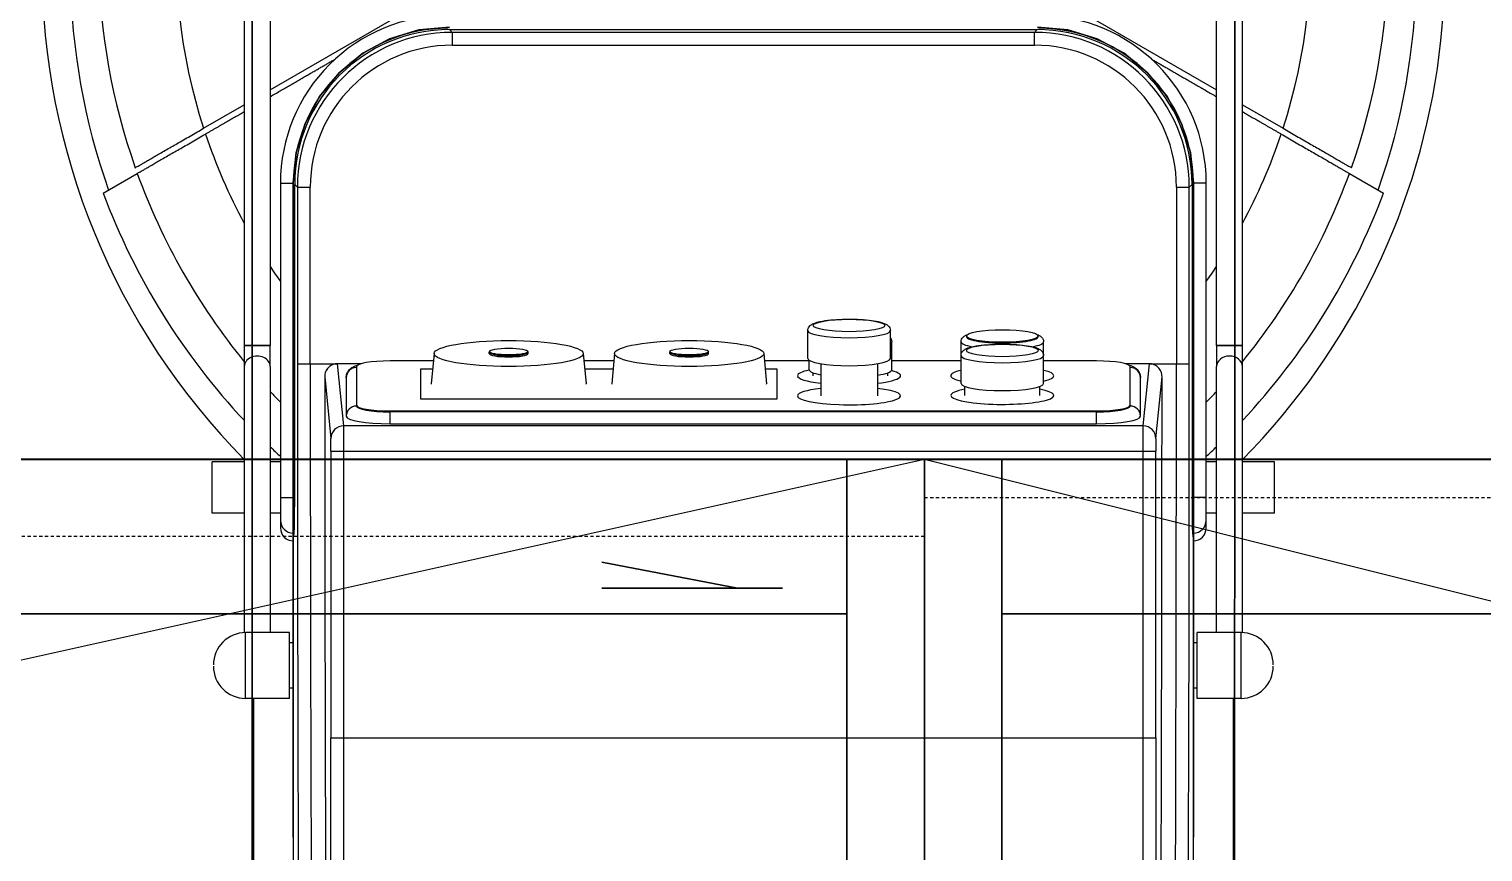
# Model space of a CAD drawing. Header units: millimetres. Extents: x 38967 to 51721, y 49836 to 53207.
# Drawn here: x 48918.6 to 48975, y 51792.2 to 51824.1 of the extents above; entities that cross this region are included whole.
import ezdxf

# ---------------------------------------------------------------- set-up
doc = ezdxf.new("R2010")
doc.units = ezdxf.units.MM
doc.header["$LTSCALE"] = 5
doc.linetypes.add('NASCOSTA', pattern=[0.375, 0.25, -0.125])
for name, color, linetype in [('200-EquipBlack-3d', 250, 'Continuous'), ('200-EquipBorder-2d', 9, 'Continuous'), ('200-EquipInternal-2d', 252, 'Continuous'), ('200-EquipRed-3d', 1, 'Continuous'), ('200-EquipRemBorder-2d', 21, 'Continuous'), ('200-EquipSteel-3d', 9, 'Continuous')]:
    doc.layers.add(name, color=color, linetype=linetype)
doc.layers.add('200-InsPoint-3D', color=3, linetype='Continuous', plot=False)

# ---------------------------------------------------------------- blocks, each defined once
blk = doc.blocks.new('SL50')
at = {"layer": '200-EquipBorder-2d'}
for p, q in [((82, -8), (82, -315.25)), ((97.5, -10), (97.5, -376.3)), ((446.5, -376.3), (446.5, -10)), ((462, -315.25), (462, -8)), ((79, -315.25), (79, -340.75)), ((79, -315.25), (96, -315.25)), ((96, -315.25), (96, -340.75)), ((448, -315.25), (448, -340.75)), ((448, -315.25), (465, -315.25)), ((465, -315.25), (465, -340.75)), ((96, -319.25), (97.5, -319.25)), ((446.5, -319.25), (448, -319.25)), ((96, -336.75), (97.5, -336.75)), ((446.5, -336.75), (448, -336.75)), ((78.5, -340.74), (78.5, -443.86)), ((79, -340.75), (96, -340.75)), ((88.5, -340.75), (88.5, -443.86)), ((448, -340.75), (465, -340.75)), ((455.5, -443.86), (455.5, -340.75)), ((465.5, -443.86), (465.5, -340.74)), ((97.5, -376.3), (97.49, -376.3)), ((97.82, -379.35), (97.5, -376.3)), ((97.5, -379.35), (97.5, -376.3)), ((446.5, -376.3), (446.18, -379.35)), ((446.51, -376.3), (446.5, -376.3)), ((446.5, -376.3), (446.5, -379.35)), ((92.5, -381.37), (92.5, -384.28)), ((97.82, -379.35), (97.5, -379.35)), ((446.5, -379.35), (446.18, -379.35)), ((446.5, -379.35), (446.5, -393.15)), ((451.5, -384.28), (451.5, -381.37)), ((66, -387), (66, -397)), ((66, -387), (78.5, -387)), ((88.5, -387), (92.5, -387)), ((451.5, -393.15), (451.5, -384.28)), ((451.5, -387), (455.5, -387)), ((465.5, -387), (478, -387)), ((478, -387), (478, -397)), ((92.5, -393.15), (92.5, -515)), ((92.5, -393.15), (97.5, -393.15)), ((97.5, -393.15), (98.02, -393.15)), ((97.5, -515), (97.5, -393.15)), ((98.02, -514.49), (98.02, -393.15)), ((445.98, -393.15), (445.98, -514.49)), ((445.98, -393.15), (446.5, -393.15)), ((446.5, -393.15), (446.5, -515)), ((451.5, -393.15), (446.5, -393.15)), ((451.5, -515), (451.5, -393.15)), ((66, -397), (66, -407)), ((478, -397), (478, -407)), ((66, -407), (78.5, -407)), ((88.5, -407), (92.5, -407)), ((451.5, -407), (455.5, -407)), ((465.5, -407), (478, -407)), ((78.5, -443.86), (78.5, -452.05)), ((88.5, -452.05), (88.5, -443.86)), ((455.5, -443.86), (455.5, -452.05)), ((465.5, -452.05), (465.5, -443.86)), ((78.5, -452.05), (88.5, -452.05)), ((78.5, -452.05), (78.5, -583.17)), ((88.5, -452.05), (88.5, -583.12)), ((455.5, -583.12), (455.5, -452.05)), ((455.5, -583.12), (455.5, -452.05)), ((465.5, -583.17), (465.5, -452.05)), ((92.5, -515), (97.5, -515)), ((451.5, -515), (446.5, -515)), ((385.99, -574.48), (158.01, -574.48))]:
    blk.add_line(p, q, dxfattribs=at)
for centre, radius, start, end in [((79, -327.75), 12.5, 90, 180), ((465, -327.75), 12.5, 0, 90), ((79, -328.25), 12.5, 180, 270), ((465, -328.25), 12.5, 270, 0), ((272, -599), 272, 135.3487, 0), ((272, -599), 272, 0, 44.6513), ((272, -604.05), 220, 144.6774, 146.5213), ((272, -604.05), 220, 151.5876, 161.4348), ((272, -604.05), 220, 18.5611, 28.4124), ((157.5, -515), 65, 180, 270), ((157.5, -515), 60, 180, 270), ((386.5, -515), 65, 270, 0), ((386.5, -515), 60, 270, 0), ((272, -604.05), 220, 162.05, 208.4124), ((272, -604.05), 220, 331.5876, 17.95)]:
    blk.add_arc(centre, radius, start, end, dxfattribs=at)
for centre, major_axis, ratio, start_param, end_param in [((97.5, -381.37), (0, 5.07), 0.986421, 0.001076, 1.570796), ((97.5, -381.37), (-4.97, 47.96), 0.0109, 4.817141, 4.817142), ((446.5, -381.37), (4.97, 47.96), 0.0109, 1.466043, 1.466045), ((446.5, -381.37), (0, 5.07), 0.986421, 4.712389, 6.28211), ((97.5, -384.28), (-5, 0), 0.986421, 4.712389, 6.283185), ((97.78, -393.15), (0, 14), 0.017455, 4.712389, 6.118199), ((446.22, -393.15), (0, -14), 0.017455, 3.306579, 4.712389), ((446.5, -384.28), (5, 0), 0.986421, 0, 1.570796), ((83.5, -443.86), (5, 0), 0.81916, 3.141593, 6.283185), ((460.5, -443.86), (-5, 0), 0.81916, 0, 3.141593), ((158.03, -514.47), (-42.44, -42.44), 0.999695, 5.497939, 7.068431), ((385.97, -514.47), (42.44, -42.44), 0.999695, 5.497939, 7.068431)]:
    blk.add_ellipse(centre, major_axis=major_axis, ratio=ratio, start_param=start_param, end_param=end_param, dxfattribs=at)
for centre, major_axis in [((83.5, -452.05), (5, 0)), ((460.5, -452.05), (-5, 0))]:
    blk.add_ellipse(centre, major_axis=major_axis, ratio=0.000114, dxfattribs=at)
for points, knots in [([(97.5, -379.35), (97.5, -379.54), (97.5, -379.89), (97.5, -381.18), (97.5, -382.34), (97.5, -386.05), (97.5, -389.03), (97.5, -392.45), (97.5, -392.8), (97.5, -393.15)], [0.867892, 0.867892, 0.867892, 0.867892, 1.125801, 1.125801, 1.538455, 1.538455, 2.198703, 2.198703, 2.273701, 2.273701, 2.273701, 2.273701]), ([(92.5, -384.28), (92.5, -384.4), (92.5, -384.63), (92.5, -385.46), (92.5, -386.2), (92.5, -388.59), (92.5, -390.51), (92.5, -392.7), (92.5, -392.93), (92.5, -393.15)], [0.867892, 0.867892, 0.867892, 0.867892, 1.125801, 1.125801, 1.538455, 1.538455, 2.198703, 2.198703, 2.273701, 2.273701, 2.273701, 2.273701]), ([(455.5, -452.05), (455.5, -452.05), (455.5, -452.05), (455.52, -452.05), (455.66, -452.05), (456.18, -452.05), (456.55, -452.05), (457.49, -452.05), (458.04, -452.05), (459.25, -452.05), (459.89, -452.05), (461.19, -452.05), (461.84, -452.05), (463.04, -452.05), (463.58, -452.05), (464.5, -452.05), (464.86, -452.05), (465.36, -452.05), (465.5, -452.05), (465.5, -452.05), (465.5, -452.05), (465.5, -452.05)], [-29.377753, -29.377753, -29.377753, -29.377753, -29.264163, -29.264163, -27.308843, -27.308843, -25.357778, -25.357778, -23.406776, -23.406776, -21.455839, -21.455839, -19.504966, -19.504966, -17.554158, -17.554158, -15.603417, -15.603417, -13.652744, -13.652744, -13.62084, -13.62084, -13.62084, -13.62084])]:
    blk.add_open_spline(points, degree=3, knots=knots, dxfattribs=at)
at = {"layer": '200-EquipInternal-2d'}
for p, q in [((117.1, -300), (112.1, -300)), ((112.1, -300), (112.1, -411.04)), ((426.9, -300), (117.1, -300)), ((117.1, -411.04), (117.1, -300)), ((426.9, -300), (426.9, -411.04)), ((431.9, -300), (426.9, -300)), ((431.9, -411.04), (431.9, -300)), ((117.1, -411.04), (112.1, -411.04)), ((426.9, -411.04), (117.1, -411.04)), ((431.9, -411.04), (426.9, -411.04)), ((112.03, -415.97), (109.66, -439.94)), ((434.34, -439.94), (431.97, -415.97)), ((114.64, -445), (117.03, -420.89)), ((117.03, -420.89), (426.97, -420.89)), ((409, -421.68), (135, -421.68)), ((135, -421.68), (135, -426.32)), ((409, -421.68), (409, -426.32)), ((426.97, -420.89), (429.36, -445)), ((118, -424.64), (118, -439.57)), ((135, -426.32), (409, -426.32)), ((409, -426.67), (135, -426.67)), ((426, -439.57), (426, -424.64)), ((122, -428.93), (122, -428.58)), ((122, -428.93), (122, -443.82)), ((157.07, -432.69), (157.07, -436.14)), ((186.07, -432.69), (186.07, -436.14)), ((220, -444.98), (220, -432.52)), ((242, -444.98), (242, -432.52)), ((259, -443.01), (259, -431.2)), ((259, -431.2), (397, -431.2)), ((397, -431.2), (397, -443.01)), ((422, -428.58), (422, -428.93)), ((422, -443.82), (422, -428.93)), ((155.57, -437.32), (155.57, -448.15)), ((187.57, -437.32), (187.57, -448.15)), ((264.05, -448.99), (263, -437.18)), ((321.95, -448.99), (323, -437.18)), ((334.05, -448.99), (333, -437.18)), ((391.95, -448.99), (393, -437.18)), ((99.07, -445), (99.07, -513.44)), ((104.07, -445), (99.07, -445)), ((114.64, -445), (104.07, -445)), ((104.07, -513.44), (104.07, -445)), ((114.64, -445), (123.95, -445)), ((214.44, -442.64), (214.44, -453.48)), ((215.94, -440.32), (215.94, -441.47)), ((244.94, -440.32), (244.94, -441.47)), ((246.44, -442.64), (246.44, -446.27)), ((263.52, -443.01), (259, -443.01)), ((333.52, -443.01), (322.48, -443.01)), ((397, -443.01), (392.48, -443.01)), ((420.05, -445), (429.36, -445)), ((439.93, -445), (429.36, -445)), ((439.93, -445), (439.93, -513.44)), ((444.93, -445), (439.93, -445)), ((444.93, -513.44), (444.93, -445)), ((135, -446.07), (155.57, -446.07)), ((155.57, -448.16), (155.57, -453.48)), ((187.57, -446.07), (214.44, -446.07)), ((187.57, -448.16), (187.57, -453.48)), ((215, -446.99), (215, -457.83)), ((246.44, -446.07), (263.79, -446.07)), ((247, -446.99), (247, -457.83)), ((285.5, -448.92), (285.5, -449.41)), ((300.5, -448.92), (300.5, -449.41)), ((322.21, -446.07), (333.79, -446.07)), ((355.5, -448.92), (355.5, -449.41)), ((370.5, -448.92), (370.5, -449.41)), ((392.21, -446.07), (409, -446.07)), ((37.01, -518.74), (23.78, -511.11)), ((520.23, -511.12), (507, -518.76)), ((99.07, -513.44), (98.02, -514.49)), ((104.07, -513.44), (99.07, -513.44)), ((444.93, -513.44), (439.93, -513.44)), ((445.98, -514.49), (444.93, -513.44)), ((78.5, -545.37), (62.71, -536.25)), ((481.29, -536.25), (465.5, -545.37)), ((194, -612.05), (88.5, -551.14)), ((455.5, -551.14), (350, -612.05)), ((159.06, -568.43), (159.06, -573.43)), ((384.94, -568.43), (159.06, -568.43)), ((384.94, -573.43), (384.94, -568.43)), ((158.01, -574.48), (159.06, -573.43)), ((159.06, -573.43), (384.94, -573.43)), ((384.94, -573.43), (385.99, -574.48))]:
    blk.add_line(p, q, dxfattribs=at)
for centre, radius, start, end in [((272, -604.05), 265.05, 132.6268, 133.8134), ((272, -604.05), 265.05, 46.1866, 47.3732), ((272, -604.05), 265.05, 136.8897, 159.4712), ((272, -604.05), 265.05, 20.5253, 43.1103), ((272, -604.05), 250, 135.8896, 137.2228), ((272, -604.05), 250, 42.7772, 44.1104), ((272, -604.05), 250, 140.7145, 160.0473), ((272, -604.05), 250, 19.9491, 39.2855), ((272, -604.05), 220, 33.4787, 35.3226), ((272, -599), 261, 160.5957, 19.4008), ((272, -604.05), 250, 160.5861, 19.4139)]:
    blk.add_arc(centre, radius, start, end, dxfattribs=at)
for centre, major_axis, ratio, start_param, end_param in [((108.46, -300), (0, 500), 0.01728, 4.712389, 5.329332), ((435.54, -300), (0, -500), 0.017281, 4.095446, 4.712389), ((103.46, -300), (0, -495), 0.017455, 1.570796, 2.187739), ((440.54, -300), (0, 495), 0.017455, 0.953853, 1.570796), ((116.61, -445), (0, -1005), 0.017455, 4.36939, 4.712389), ((427.39, -445), (0, 1005), 0.017455, 4.712389, 5.055388), ((121.61, -445), (0, 1000), 0.017543, 1.227797, 1.570796), ((127.11, -445), (0, -1000), 0.017455, 4.36939, 4.707325), ((416.89, -445), (0, 1000), 0.017455, 4.717453, 5.055388), ((422.39, -445), (0, -1000), 0.017543, 1.570796, 1.913796), ((112.02, -411.04), (0, -5), 0.017455, 0.174533, 1.570796), ((117.02, -411.04), (0, 10), 0.008728, 3.316126, 4.712389), ((426.98, -411.04), (0, -10), 0.008728, 4.712389, 6.108652), ((431.98, -411.04), (0, 5), 0.017455, 1.570796, 2.96706), ((117.03, -415.97), (-4.98, 0.49), 0.984662, 0.100198, 1.667963), ((426.97, -415.97), (4.98, 0.49), 0.984662, 4.615222, 6.182987), ((135, -424.64), (-17, 0), 0.173648, 4.712389, 6.283185), ((409, -424.64), (17, 0), 0.173648, 0, 1.570796), ((122, -424.64), (-4, 0), 0.984808, 0, 1.570796), ((135, -428.58), (-13, 0), 0.173648, 4.712389, 6.283185), ((135, -428.93), (-13, 0), 0.173142, 4.712389, 6.283185), ((409, -428.58), (13, 0), 0.173648, 0, 1.570796), ((409, -428.93), (13, 0), 0.173142, 0, 1.570796), ((422, -424.64), (4, 0), 0.984808, 4.712389, 6.283185), ((171.57, -432.69), (20, 0), 0.173648, 0, 3.90135), ((171.57, -432.69), (20, 0), 0.173648, 5.523428, 6.283185), ((231, -432.52), (20, 0), 0.173648, 0, 4.130024), ((231, -432.52), (20, 0), 0.173648, 5.294754, 6.283185), ((122, -439.57), (-4, 0), 0.984808, 0, 1.570796), ((171.57, -440.32), (20, 0), 0.173648, 2.498092, 3.785093), ((171.57, -437.32), (16, 0), 0.173648, 1.570796, 3.141592), ((171.57, -437.32), (16, 0), 0.173648, 0, 1.570796), ((171.57, -440.32), (20, 0), 0.173648, 0, 0.643501), ((231, -440.32), (20, 0), 0.173648, 2.153162, 3.747648), ((231, -440.32), (20, 0), 0.173648, 0, 0.988431), ((293, -437.1), (-30, 0), 0.173648, 0, 0.015427), ((293, -437.1), (-30, 0), 0.173648, 3.126166, 3.141593), ((363, -437.1), (-30, 0), 0.173648, 0, 0.015427), ((363, -437.1), (-30, 0), 0.173648, 3.126166, 3.141593), ((422, -439.57), (4, 0), 0.984808, 4.712389, 6.283185), ((135, -443.82), (13, 0), 0.173142, 3.141593, 4.712389), ((171.57, -440.32), (20, 0), 0.173648, 5.639685, 6.283185), ((230.44, -442.64), (16, 0), 0.173648, 2.2817, 3.141592), ((231, -446.99), (16, 0), 0.173648, 1.570796, 3.141592), ((231, -446.99), (16, 0), 0.173648, 0, 1.570796), ((230.44, -442.64), (16, 0), 0.173648, 0, 0.763409), ((231, -440.32), (20, 0), 0.173648, 5.593403, 6.283185), ((409, -443.82), (13, 0), 0.173142, 4.712389, 6.283185), ((171.57, -448.15), (16, 0), 0.173648, 1.570796, 3.141592), ((171.57, -448.15), (16, 0), 0.173648, 0, 1.570796), ((293, -449.41), (-7.5, 0), 0.173648, 4.712389, 6.396855), ((293, -448.92), (-7.5, 0), 0.173648, 4.712389, 6.283185), ((293, -448.92), (-7.5, 0), 0.173648, 3.141593, 4.712389), ((293, -449.41), (-7.5, 0), 0.173648, 3.027923, 4.712389), ((363, -449.41), (-7.5, 0), 0.173648, 4.712389, 6.396855), ((363, -448.92), (-7.5, 0), 0.173648, 4.712389, 6.283185), ((363, -448.92), (-7.5, 0), 0.173648, 3.141593, 4.712389), ((363, -449.41), (-7.5, 0), 0.173648, 3.027923, 4.712389), ((171.57, -453.48), (16, 0), 0.173648, 2.384175, 3.141592), ((171.57, -455.45), (13.9, 0), 0.173648, 1.570796, 3.202844), ((171.57, -455.45), (13.9, 0), 0.173648, 6.221934, 7.853982), ((171.57, -453.48), (16, 0), 0.173648, 0, 0.757418), ((230.44, -453.48), (16, 0), 0.173648, 2.876306, 3.141592), ((231, -457.83), (16, 0), 0.173648, 1.570796, 3.141592), ((231, -457.83), (16, 0), 0.173648, 0, 1.570796), ((159.08, -513.42), (-42.44, -42.44), 0.999746, 5.497939, 7.068431), ((159.08, -513.42), (-38.9, -38.9), 0.999695, 5.497939, 7.068431), ((384.92, -513.42), (42.44, -42.44), 0.999746, 5.497939, 7.068431), ((384.92, -513.42), (38.9, -38.9), 0.999695, 5.497939, 7.068431)]:
    blk.add_ellipse(centre, major_axis=major_axis, ratio=ratio, start_param=start_param, end_param=end_param, dxfattribs=at)
for centre, major_axis in [((293, -448.92), (-28.95, 0)), ((363, -448.92), (-28.95, 0)), ((171.57, -450.12), (13.9, 0)), ((293, -449.7), (7.5, 0)), ((363, -449.7), (7.5, 0)), ((171.57, -455.74), (13.9, 0)), ((231, -459.8), (13.9, 0))]:
    blk.add_ellipse(centre, major_axis=major_axis, ratio=0.173648, dxfattribs=at)
for points, knots in [([(122.79, -444.59), (122.09, -444.39), (121.45, -444.17), (120.31, -443.56), (119.83, -443.27), (118.93, -442.34), (118.51, -441.78), (118.09, -440.57), (118, -440.07), (118, -439.57)], [2.5960073, 2.5960073, 2.5960073, 2.5960073, 2.8274334, 2.8274334, 2.9745746, 2.9745746, 3.0821008, 3.0821008, 3.1415927, 3.1415927, 3.1415927, 3.1415927]), ([(426, -439.57), (426, -440.09), (425.9, -440.62), (425.56, -441.56), (425.32, -441.96), (424.75, -442.71), (424.43, -443), (423.63, -443.61), (423.19, -443.84), (422.24, -444.27), (421.74, -444.44), (421.21, -444.59)], [6.2831853, 6.2831853, 6.2831853, 6.2831853, 6.3454658, 6.3454658, 6.414405, 6.414405, 6.5044594, 6.5044594, 6.6530671, 6.6530671, 6.8287702, 6.8287702, 6.8287702, 6.8287702]), ([(109.66, -439.94), (109.66, -440.25), (109.69, -440.57), (109.81, -441.23), (109.91, -441.55), (110.16, -442.18), (110.32, -442.48), (110.69, -443.04), (110.9, -443.3), (111.34, -443.75), (111.59, -443.96), (112.14, -444.33), (112.43, -444.49), (113.04, -444.74), (113.36, -444.84), (114.01, -444.97), (114.33, -445), (114.64, -445)], [-7.572489, -7.572489, -7.572489, -7.572489, -6.631134, -6.631134, -5.674388, -5.674388, -4.717641, -4.717641, -3.760894, -3.760894, -2.82067, -2.82067, -1.880447, -1.880447, -0.940223, -0.940223, 0, 0, 0, 0]), ([(429.36, -445), (429.67, -445), (429.99, -444.97), (430.64, -444.84), (430.96, -444.74), (431.57, -444.49), (431.86, -444.33), (432.41, -443.96), (432.66, -443.75), (433.1, -443.3), (433.31, -443.04), (433.68, -442.48), (433.84, -442.18), (434.09, -441.55), (434.19, -441.23), (434.31, -440.57), (434.34, -440.25), (434.34, -439.94)], [-15.192362, -15.192362, -15.192362, -15.192362, -14.252139, -14.252139, -13.311916, -13.311916, -12.371692, -12.371692, -11.431469, -11.431469, -10.474722, -10.474722, -9.517975, -9.517975, -8.561228, -8.561228, -7.619873, -7.619873, -7.619873, -7.619873]), ([(187.57, -448.15), (187.57, -448.52), (187.49, -448.87), (187.2, -449.51), (187, -449.77), (186.45, -450.32), (186.11, -450.53), (184.68, -451.26), (183.4, -451.57), (180.52, -452.07), (179.1, -452.24), (176.12, -452.47), (174.56, -452.55), (171.42, -452.6), (169.84, -452.58), (166.77, -452.46), (165.3, -452.35), (162.56, -452.05), (161.31, -451.86), (159.07, -451.38), (158.13, -451.11), (156.94, -450.47), (156.6, -450.24), (156.1, -449.7), (155.95, -449.49), (155.68, -448.93), (155.57, -448.55), (155.57, -448.15)], [6.283185, 6.283185, 6.283185, 6.283185, 6.361271, 6.361271, 6.45294, 6.45294, 6.609547, 6.609547, 7.073774, 7.073774, 7.42388, 7.42388, 7.755679, 7.755679, 8.083559, 8.083559, 8.412279, 8.412279, 8.747919, 8.747919, 9.114216, 9.114216, 9.269497, 9.269497, 9.340025, 9.340025, 9.424778, 9.424778, 9.424778, 9.424778]), ([(158.15, -456.36), (157.85, -456.25), (157.57, -456.13), (156.94, -455.79), (156.6, -455.57), (156.1, -455.02), (155.95, -454.82), (155.68, -454.26), (155.57, -453.87), (155.57, -453.48)], [8.9940357, 8.9940357, 8.9940357, 8.9940357, 9.114216, 9.114216, 9.2694972, 9.2694972, 9.3400252, 9.3400252, 9.4247783, 9.4247783, 9.4247783, 9.4247783]), ([(187.57, -453.48), (187.57, -453.84), (187.49, -454.2), (187.2, -454.83), (187, -455.09), (186.45, -455.64), (186.11, -455.85), (185.51, -456.16), (185.26, -456.27), (185, -456.36)], [6.283185, 6.283185, 6.283185, 6.283185, 6.3612711, 6.3612711, 6.4529403, 6.4529403, 6.609547, 6.609547, 6.7139276, 6.7139276, 6.7139276, 6.7139276]), ([(215, -455.05), (214.89, -454.91), (214.78, -454.75), (214.54, -454.26), (214.44, -453.87), (214.44, -453.48)], [9.2886551, 9.2886551, 9.2886551, 9.2886551, 9.3400252, 9.3400252, 9.4247783, 9.4247783, 9.4247783, 9.4247783]), ([(247, -457.83), (247, -458.19), (246.91, -458.55), (246.62, -459.18), (246.42, -459.44), (245.87, -459.99), (245.53, -460.2), (244.11, -460.93), (242.82, -461.25), (239.94, -461.74), (238.52, -461.91), (235.54, -462.15), (233.98, -462.22), (230.84, -462.27), (229.26, -462.26), (226.2, -462.13), (224.72, -462.03), (221.98, -461.73), (220.73, -461.54), (218.49, -461.05), (217.55, -460.78), (216.36, -460.14), (216.02, -459.92), (215.53, -459.37), (215.37, -459.17), (215.1, -458.61), (215, -458.22), (215, -457.83)], [6.283185, 6.283185, 6.283185, 6.283185, 6.361271, 6.361271, 6.45294, 6.45294, 6.609547, 6.609547, 7.073774, 7.073774, 7.42388, 7.42388, 7.755679, 7.755679, 8.083559, 8.083559, 8.412279, 8.412279, 8.747919, 8.747919, 9.114216, 9.114216, 9.269497, 9.269497, 9.340025, 9.340025, 9.424778, 9.424778, 9.424778, 9.424778]), ([(62.71, -536.25), (61.88, -535.78), (61.02, -535.28), (59.27, -534.27), (58.38, -533.75), (56.61, -532.73), (55.74, -532.23), (54.05, -531.26), (53.24, -530.79), (51.72, -529.91), (50.95, -529.46), (49.41, -528.58), (48.64, -528.13), (47.16, -527.28), (46.45, -526.86), (45.1, -526.09), (44.47, -525.72), (43.32, -525.06), (42.75, -524.73), (41.65, -524.09), (41.12, -523.79), (40.14, -523.22), (39.68, -522.96), (38.87, -522.49), (38.51, -522.28), (37.89, -521.92), (37.6, -521.76), (37.1, -521.47), (36.89, -521.34), (36.54, -521.15), (36.42, -521.07), (36.25, -520.98), (36.21, -520.96), (36.21, -520.96)], [-44.877091, -44.877091, -44.877091, -44.877091, -42.021581, -42.021581, -39.166071, -39.166071, -36.310561, -36.310561, -33.455051, -33.455051, -30.636276, -30.636276, -27.817501, -27.817501, -24.998727, -24.998727, -22.179952, -22.179952, -19.395246, -19.395246, -16.610539, -16.610539, -13.825833, -13.825833, -11.041127, -11.041127, -8.280845, -8.280845, -5.520563, -5.520563, -2.760282, -2.760282, 0, 0, 0, 0]), ([(63.45, -534.01), (62.63, -533.54), (61.77, -533.04), (60.02, -532.03), (59.13, -531.52), (57.37, -530.5), (56.5, -530), (54.82, -529.03), (54.01, -528.56), (52.49, -527.69), (51.72, -527.24), (50.19, -526.35), (49.42, -525.91), (47.94, -525.06), (47.23, -524.64), (45.88, -523.87), (45.25, -523.5), (44.1, -522.84), (43.53, -522.51), (42.43, -521.88), (41.91, -521.57), (40.93, -521.01), (40.47, -520.74), (39.66, -520.28), (39.3, -520.07), (38.68, -519.71), (38.4, -519.55), (37.89, -519.26), (37.68, -519.13), (37.34, -518.93), (37.21, -518.86), (37.04, -518.76), (37.01, -518.74), (37.01, -518.74)], [-44.831832, -44.831832, -44.831832, -44.831832, -41.984286, -41.984286, -39.136739, -39.136739, -36.289192, -36.289192, -33.441646, -33.441646, -30.627084, -30.627084, -27.812523, -27.812523, -24.997962, -24.997962, -22.183401, -22.183401, -19.39948, -19.39948, -16.61556, -16.61556, -13.83164, -13.83164, -11.04772, -11.04772, -8.28579, -8.28579, -5.52386, -5.52386, -2.76193, -2.76193, 0, 0, 0, 0]), ([(507, -518.76), (507, -518.76), (506.96, -518.78), (506.8, -518.87), (506.67, -518.95), (506.33, -519.15), (506.11, -519.27), (505.61, -519.56), (505.32, -519.73), (504.71, -520.08), (504.35, -520.29), (503.53, -520.76), (503.08, -521.02), (502.1, -521.59), (501.57, -521.89), (500.47, -522.53), (499.9, -522.86), (498.75, -523.52), (498.12, -523.88), (496.78, -524.66), (496.06, -525.07), (494.58, -525.93), (493.82, -526.37), (492.28, -527.25), (491.51, -527.7), (490, -528.57), (489.19, -529.04), (487.51, -530.01), (486.64, -530.51), (484.88, -531.53), (483.99, -532.04), (482.24, -533.05), (481.38, -533.55), (480.56, -534.02)], [0, 0, 0, 0, 2.761921, 2.761921, 5.523841, 5.523841, 8.285762, 8.285762, 11.047683, 11.047683, 13.831607, 13.831607, 16.615532, 16.615532, 19.399456, 19.399456, 22.183381, 22.183381, 24.997966, 24.997966, 27.812551, 27.812551, 30.627137, 30.627137, 33.441722, 33.441722, 36.289314, 36.289314, 39.136906, 39.136906, 41.984498, 41.984498, 44.83209, 44.83209, 44.83209, 44.83209]), ([(507.79, -520.96), (507.79, -520.96), (507.75, -520.98), (507.58, -521.07), (507.46, -521.15), (507.11, -521.34), (506.9, -521.47), (506.4, -521.76), (506.11, -521.92), (505.49, -522.28), (505.13, -522.49), (504.32, -522.96), (503.86, -523.22), (502.88, -523.79), (502.35, -524.09), (501.25, -524.73), (500.68, -525.06), (499.53, -525.72), (498.9, -526.09), (497.55, -526.86), (496.84, -527.28), (495.36, -528.13), (494.59, -528.58), (493.05, -529.46), (492.28, -529.91), (490.76, -530.79), (489.95, -531.26), (488.26, -532.23), (487.39, -532.73), (485.62, -533.75), (484.73, -534.27), (482.98, -535.28), (482.12, -535.78), (481.29, -536.25)], [0, 0, 0, 0, 2.760282, 2.760282, 5.520563, 5.520563, 8.280845, 8.280845, 11.041127, 11.041127, 13.825833, 13.825833, 16.610539, 16.610539, 19.395246, 19.395246, 22.179952, 22.179952, 24.998727, 24.998727, 27.817501, 27.817501, 30.636276, 30.636276, 33.455051, 33.455051, 36.310561, 36.310561, 39.166071, 39.166071, 42.021581, 42.021581, 44.877091, 44.877091, 44.877091, 44.877091])]:
    blk.add_open_spline(points, degree=3, knots=knots, dxfattribs=at)
for points, weights in [([(78.5, -542.7), (71.28, -538.53), (63.45, -534.01)], [1.43847499066, 1.39247946663, 1.34567894768]), ([(480.56, -534.02), (472.73, -538.55), (465.5, -542.72)], [1.34566120238, 1.39247432949, 1.43848170559]), ([(113.69, -563.02), (102.09, -556.32), (88.5, -548.47)], [1.71240972318, 1.61199865832, 1.50730476644]), ([(455.5, -548.49), (441.88, -556.36), (430.26, -563.06)], [1.50730780428, 1.61224058018, 1.71286909683])]:
    blk.add_rational_spline(points, weights, degree=2, dxfattribs=at)
at = {"layer": '200-EquipRed-3d'}
for points in [[(81.48, -700, 239.89), (81.5, -8, 239.89), (81.5, -8, 159.89), (81.48, -700, 159.89)], [(462.5, -8, 239.89), (462.5, -700, 239.89), (462.5, -700, 159.89), (462.5, -8, 159.89)], [(97.5, -515, 814.42), (97.5, -261.5, 814.42), (97.5, -261.5, 874.42), (97.5, -515, 874.42)], [(446.5, -261.5, 814.42), (446.5, -515, 814.42), (446.5, -515, 874.42), (446.5, -261.5, 874.42)], [(98.66, -526.8, 814.42), (97.5, -515, 814.42), (97.5, -515, 874.42), (98.66, -526.8, 874.42)], [(158, -575.5, 814.42), (146.2, -574.34, 814.42), (146.2, -574.34, 874.42), (158, -575.5, 874.42)]]:
    blk.add_3dface(points, dxfattribs=at)
for points, invisible_edges in [([(446.5, -515, 814.42), (445.34, -526.8, 814.42), (445.34, -526.8, 874.42), (446.5, -515, 874.42)], 2), ([(102.11, -538.15, 814.42), (98.66, -526.8, 814.42), (98.66, -526.8, 874.42), (102.11, -538.15, 874.42)], 8), ([(445.34, -526.8, 814.42), (441.89, -538.15, 814.42), (441.89, -538.15, 874.42), (445.34, -526.8, 874.42)], 10), ([(107.7, -548.61, 814.42), (102.11, -538.15, 814.42), (102.11, -538.15, 874.42), (107.7, -548.61, 874.42)], 10), ([(441.89, -538.15, 814.42), (436.3, -548.61, 814.42), (436.3, -548.61, 874.42), (441.89, -538.15, 874.42)], 10), ([(115.22, -557.78, 814.42), (107.7, -548.61, 814.42), (107.7, -548.61, 874.42), (115.22, -557.78, 874.42)], 10), ([(436.3, -548.61, 814.42), (428.78, -557.78, 814.42), (428.78, -557.78, 874.42), (436.3, -548.61, 874.42)], 10), ([(124.39, -565.3, 814.42), (115.22, -557.78, 814.42), (115.22, -557.78, 874.42), (124.39, -565.3, 874.42)], 10), ([(428.78, -557.78, 814.42), (419.61, -565.3, 814.42), (419.61, -565.3, 874.42), (428.78, -557.78, 874.42)], 10), ([(134.85, -570.89, 814.42), (124.39, -565.3, 814.42), (124.39, -565.3, 874.42), (134.85, -570.89, 874.42)], 10), ([(419.61, -565.3, 814.42), (409.15, -570.89, 814.42), (409.15, -570.89, 874.42), (419.61, -565.3, 874.42)], 10), ([(146.2, -574.34, 814.42), (134.85, -570.89, 814.42), (134.85, -570.89, 874.42), (146.2, -574.34, 874.42)], 2), ([(397.8, -574.34, 814.42), (386, -575.5, 814.42), (386, -575.5, 874.42), (397.8, -574.34, 874.42)], 8), ([(409.15, -570.89, 814.42), (397.8, -574.34, 814.42), (397.8, -574.34, 874.42), (409.15, -570.89, 874.42)], 10)]:
    blk.add_3dface(points, dxfattribs=dict(at, invisible_edges=invisible_edges))
blk = doc.blocks.new('PS1600LC')
at = {"layer": '200-EquipInternal-2d'}
blk.add_line((0, 0, 10), (1599.98, -399.84, 10), dxfattribs=at)
at = {"layer": '200-EquipInternal-2d', "linetype": 'NASCOSTA', "elevation": 10}
blk.add_lwpolyline([(0, -370), (800, -370), (800, -385), (1600, -385)], dxfattribs=at)
at = {"layer": '200-InsPoint-3D'}
blk.add_point((1600, -400), dxfattribs=at)
at = {"layer": '200-InsPoint-3D', "flags": 9}
blk.add_attdef('DISTANG', (0, 0), '', height=1, dxfattribs=at)
at = {"layer": '200-EquipRemBorder-2d'}
mesh = blk.add_polymesh((6, 3), dxfattribs=at)
for k, corner in enumerate([(1599.98, -399.84, 10), (1599.98, -399.84), (1599.98, -399.84), (0, -399.84, 10), (0, -399.84), (0, -399.84), (0, 0, 10), (0, 0), (0, -399.84), (1599.98, 0, 10), (1599.98, 0), (1599.98, -399.84), (1599.98, 0, 10), (1599.98, 0, 10), (1599.98, -399.84, 10), (0, 0, 10), (0, 0, 10), (0, -399.84, 10)]):
    mesh.set_mesh_vertex(divmod(k, 3), corner)
at = {"layer": '200-EquipSteel-3d'}
mesh = blk.add_polymesh((6, 3), dxfattribs=at)
for k, corner in enumerate([(1600, -400, 2200), (1600, -400, 1550), (1600, -400, 1550), (1570, -400, 2200), (1570, -400, 1550), (1570, -400, 1550), (1570, 0, 2200), (1570, 0, 1550), (1570, -400, 1550), (1600, 0, 2200), (1600, 0, 1550), (1600, -400, 1550), (1600, 0, 2200), (1600, 0, 2200), (1600, -400, 2200), (1570, 0, 2200), (1570, 0, 2200), (1570, -400, 2200)]):
    mesh.set_mesh_vertex(divmod(k, 3), corner)
mesh = blk.add_polymesh((6, 3), dxfattribs=at)
for k, corner in enumerate([(1570, -400, 1590), (1570, -400, 1550), (1570, -400, 1550), (30, -400, 1590), (30, -400, 1550), (30, -400, 1550), (30, 0, 1590), (30, 0, 1550), (30, -400, 1550), (1570, 0, 1590), (1570, 0, 1550), (1570, -400, 1550), (1570, 0, 1590), (1570, 0, 1590), (1570, -400, 1590), (30, 0, 1590), (30, 0, 1590), (30, -400, 1590)]):
    mesh.set_mesh_vertex(divmod(k, 3), corner)
mesh = blk.add_polymesh((6, 3), dxfattribs=at)
for k, corner in enumerate([(1570, -400, 2200), (1570, -400, 2160), (1570, -400, 2160), (30, -400, 2200), (30, -400, 2160), (30, -400, 2160), (30, 0, 2200), (30, 0, 2160), (30, -400, 2160), (1570, 0, 2200), (1570, 0, 2160), (1570, -400, 2160), (1570, 0, 2200), (1570, 0, 2200), (1570, -400, 2200), (30, 0, 2200), (30, 0, 2200), (30, -400, 2200)]):
    mesh.set_mesh_vertex(divmod(k, 3), corner)
mesh = blk.add_polymesh((6, 3), dxfattribs=at)
for k, corner in enumerate([(1570, -340, 1920), (1570, -340, 1880), (1570, -340, 1880), (30, -340, 1920), (30, -340, 1880), (30, -340, 1880), (30, -10, 1920), (30, -10, 1880), (30, -340, 1880), (1570, -10, 1920), (1570, -10, 1880), (1570, -340, 1880), (1570, -10, 1920), (1570, -10, 1920), (1570, -340, 1920), (30, -10, 1920), (30, -10, 1920), (30, -340, 1920)]):
    mesh.set_mesh_vertex(divmod(k, 3), corner)
blk = doc.blocks.new('PS1800LC')
at = {"layer": '200-EquipBlack-3d', "extrusion": (0, -1, 0), "elevation": 350}
blk.add_lwpolyline([(125, 1713), (55, 1713), (55, 1913), (125, 1913)], close=True, dxfattribs=at)
at = {"layer": '200-EquipBlack-3d'}
for points in [[(72.5, -350, 1713), (72.5, -350, 1913), (55, -350, 1913), (55, -350, 1713)], [(125, -360, 1913), (125, -360, 1713), (72.5, -350, 1713), (72.5, -350, 1913)]]:
    blk.add_3dface(points, dxfattribs=at)
at = {"layer": '200-EquipInternal-2d'}
blk.add_line((0, -399.84, 10), (1799.98, 0, 10), dxfattribs=at)
at = {"layer": '200-EquipInternal-2d', "linetype": 'NASCOSTA'}
blk.add_lwpolyline([(0, -370), (900, -370), (900, -385), (1800, -385)], dxfattribs=at)
at = {"layer": '200-EquipSteel-3d', "extrusion": (0, -1, 0), "elevation": 340}
blk.add_lwpolyline([(30, 1590), (920, 1590), (920, 2160), (30, 2160)], close=True, dxfattribs=at)
at = {"layer": '200-EquipSteel-3d', "invisible_edges": 15}
for points in [[(920, -360, 1590), (125, -360, 1713), (55, -360, 1713), (30, -360, 1590)], [(55, -360, 1713), (30, -360, 1590), (30, -360, 2160), (55, -360, 1913)], [(30, -360, 2160), (55, -360, 1913), (125, -360, 1913), (920, -360, 2160)], [(125, -360, 1913), (920, -360, 2160), (920, -360, 1590), (125, -360, 1713)]]:
    blk.add_3dface(points, dxfattribs=at)
at = {"layer": '200-InsPoint-3D'}
blk.add_point((0, -400), dxfattribs=at)
blk.add_attdef('DISTANG', (0, 0), '', height=1, dxfattribs=at)
at = {"layer": '200-EquipRemBorder-2d'}
mesh = blk.add_polymesh((6, 3), dxfattribs=at)
for k, corner in enumerate([(1799.98, -399.84, 10), (1799.98, -399.84), (1799.98, -399.84), (0, -399.84, 10), (0, -399.84), (0, -399.84), (0, 0, 10), (0, 0), (0, -399.84), (1799.98, 0, 10), (1799.98, 0), (1799.98, -399.84), (1799.98, 0, 10), (1799.98, 0, 10), (1799.98, -399.84, 10), (0, 0, 10), (0, 0, 10), (0, -399.84, 10)]):
    mesh.set_mesh_vertex(divmod(k, 3), corner)
at = {"layer": '200-EquipSteel-3d'}
mesh = blk.add_polymesh((6, 3), dxfattribs=at)
for k, corner in enumerate([(30, -400, 2200), (30, -400, 1550), (30, -400, 1550), (0, -400, 2200), (0, -400, 1550), (0, -400, 1550), (0, 0, 2200), (0, 0, 1550), (0, -400, 1550), (30, 0, 2200), (30, 0, 1550), (30, -400, 1550), (30, 0, 2200), (30, 0, 2200), (30, -400, 2200), (0, 0, 2200), (0, 0, 2200), (0, -400, 2200)]):
    mesh.set_mesh_vertex(divmod(k, 3), corner)
mesh = blk.add_polymesh((6, 3), dxfattribs=at)
for k, corner in enumerate([(1770, -400, 1590), (1770, -400, 1550), (1770, -400, 1550), (30, -400, 1590), (30, -400, 1550), (30, -400, 1550), (30, 0, 1590), (30, 0, 1550), (30, -400, 1550), (1770, 0, 1590), (1770, 0, 1550), (1770, -400, 1550), (1770, 0, 1590), (1770, 0, 1590), (1770, -400, 1590), (30, 0, 1590), (30, 0, 1590), (30, -400, 1590)]):
    mesh.set_mesh_vertex(divmod(k, 3), corner)
mesh = blk.add_polymesh((6, 3), dxfattribs=at)
for k, corner in enumerate([(1770, -400, 2200), (1770, -400, 2160), (1770, -400, 2160), (30, -400, 2200), (30, -400, 2160), (30, -400, 2160), (30, 0, 2200), (30, 0, 2160), (30, -400, 2160), (1770, 0, 2200), (1770, 0, 2160), (1770, -400, 2160), (1770, 0, 2200), (1770, 0, 2200), (1770, -400, 2200), (30, 0, 2200), (30, 0, 2200), (30, -400, 2200)]):
    mesh.set_mesh_vertex(divmod(k, 3), corner)
mesh = blk.add_polymesh((6, 3), dxfattribs=at)
for k, corner in enumerate([(1770, -340, 1920), (1770, -340, 1880), (1770, -340, 1880), (30, -340, 1920), (30, -340, 1880), (30, -340, 1880), (30, -10, 1920), (30, -10, 1880), (30, -340, 1880), (1770, -10, 1920), (1770, -10, 1880), (1770, -340, 1880), (1770, -10, 1920), (1770, -10, 1920), (1770, -340, 1920), (30, -10, 1920), (30, -10, 1920), (30, -340, 1920)]):
    mesh.set_mesh_vertex(divmod(k, 3), corner)

msp = doc.modelspace()

# ---------------------------------------------------------------- block references
at = {"xscale": 0.1000000000003638, "yscale": 0.09999999999854481, "zscale": 0.1000000000003638, "rotation": 180}
for name, p in [('SL50', (48973.522, 51766.644)), ('PS1800LC', (48953.341, 51767.444)), ('PS1600LC', (49113.341, 51767.444))]:
    msp.add_blockref(name, p, dxfattribs=at)

doc.saveas('drawing.dxf')
